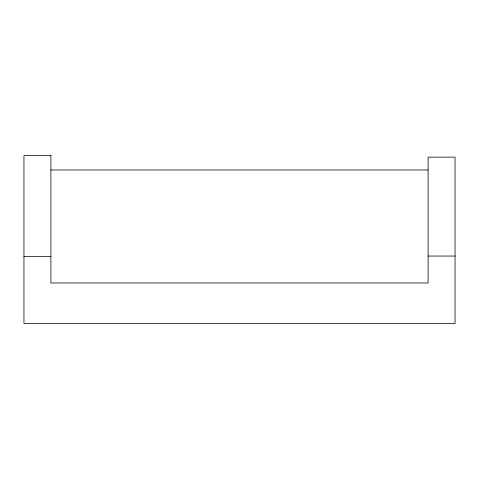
<?xml version="1.0" encoding="UTF-8"?>
<svg xmlns="http://www.w3.org/2000/svg" width="479" height="479" viewBox="0 0 479 479"><rect width="100%" height="100%" fill="white"/><g stroke="black" fill="none" stroke-linecap="round" stroke-linejoin="round"><path stroke-width="0.72" d="M50.894 169.967L428.106 169.967M428.106 256.049L455.05 256.049M23.95 256.606L50.894 256.606M50.894 155.591L23.95 155.591L23.95 323.409L455.05 323.409L455.05 157.136L428.106 157.136L428.106 282.993L50.894 282.993L50.894 155.591"/></g></svg>
